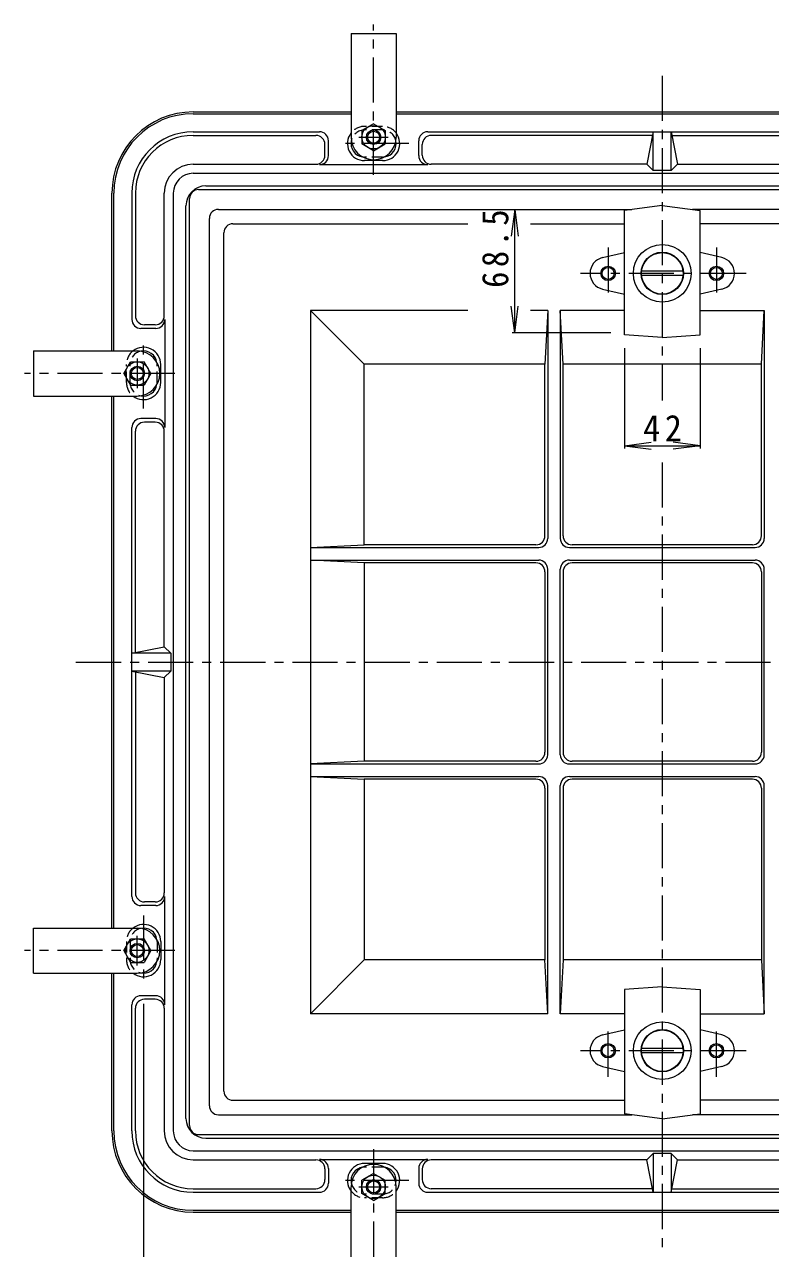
# Model space of a CAD drawing. Units: millimetres, scale not verified. Extents: x -731 to 800, y -686 to 497.
# Drawn here: x -731 to -317, y -346 to 333 of the extents above; entities that cross this region are included whole.
import ezdxf

# ---------------------------------------------------------------- set-up
doc = ezdxf.new("R2010")
doc.units = ezdxf.units.MM
doc.header["$LTSCALE"] = 5
doc.linetypes.add('CHAIN1', pattern=[8, 5, -1, 1, -1])
doc.linetypes.add('DASHED1', pattern=[1.8, 1.2, -0.6])
for name, color, linetype, lineweight in [('0-0_通り芯', 3, 'Continuous', 9), ('0-1_躯体', 2, 'Continuous', 9), ('0-2_仕上', 6, 'Continuous', 5), ('0-3_建具', 4, 'Continuous', 9), ('0-4_その他', 7, 'Continuous', 9), ('0-A', 2, 'Continuous', 9), ('0-F', 7, 'Continuous', 9)]:
    doc.layers.add(name, color=color, linetype=linetype, lineweight=lineweight)
doc.styles.add('ＭＳ ゴシック', font='')
doc.styles.get('ＭＳ ゴシック').set_extended_font_data('MS Gothic')

msp = doc.modelspace()

# ---------------------------------------------------------------- linework, layer by layer
at = {"layer": '0-0_通り芯', "linetype": 'CHAIN1'}
for p, q in [((-377.027, 304.121), (-377.027, 124.197)), ((-407.027, 209.038), (-407.027, 180.011)), ((-347.027, 209.038), (-347.027, 180.011)), ((-330.567, 194.621), (-422.315, 194.621)), ((-377.027, 89.76), (-377.027, -345.878)), ((-702.027, -20.878), (-52.027, -20.878)), ((-407.027, -250.795), (-407.027, -221.768)), ((-347.027, -250.795), (-347.027, -221.768)), ((-330.567, -236.378), (-422.315, -236.378))]:
    msp.add_line(p, q, dxfattribs=at)
at = {"layer": '0-0_通り芯'}
for p, q in [((-634.027, 241.122), (-120.027, 241.122)), ((-639.027, -277.878), (-639.027, 236.122)), ((-377.027, 232.344), (-398.027, 229.566)), ((-377.027, 232.344), (-356.027, 229.566)), ((-628.027, -266.878), (-628.027, 225.121)), ((-623.027, 230.122), (-393.827, 230.122)), ((-131.027, 230.122), (-360.227, 230.122)), ((-356.027, 160.622), (-356.027, 229.566)), ((-615.027, 222.121), (-484.84, 222.121)), ((-450.122, 222.121), (-398.027, 222.121)), ((-139.027, 222.121), (-356.027, 222.121)), ((-620.027, -258.878), (-620.027, 217.122)), ((-410.059, 203.389), (-398.027, 206.178)), ((-343.995, 203.389), (-356.027, 206.178)), ((-365.595, 195.871), (-388.459, 195.871)), ((-365.595, 193.372), (-388.459, 193.372)), ((-410.059, 185.854), (-398.027, 183.065)), ((-343.995, 185.854), (-356.027, 183.065)), ((-572.027, 174.122), (-572.027, -215.878)), ((-484.84, 174.122), (-572.027, 174.122)), ((-440.527, 174.122), (-450.122, 174.122)), ((-440.527, 174.122), (-442.027, 144.265)), ((-440.527, 174.122), (-440.527, 47.622)), ((-432.027, 144.265), (-433.527, 174.122)), ((-433.527, 174.122), (-433.527, 47.622)), ((-398.027, 174.122), (-433.527, 174.122)), ((-356.027, 174.122), (-320.527, 174.122)), ((-322.027, 144.265), (-320.527, 174.122)), ((-320.527, 174.122), (-320.527, 47.622)), ((-377.027, 159.122), (-356.027, 160.622)), ((-542.171, 44.122), (-542.171, 144.265)), ((-442.027, 49.122), (-442.027, 144.265)), ((-432.027, 49.122), (-432.027, 144.265)), ((-322.027, 144.265), (-432.027, 144.265)), ((-322.027, 49.122), (-322.027, 144.265)), ((-572.027, 42.622), (-542.171, 44.122)), ((-572.027, 42.622), (-445.527, 42.622)), ((-447.027, 44.122), (-542.171, 44.122)), ((-428.527, 42.622), (-325.527, 42.622)), ((-327.027, 44.122), (-427.027, 44.122)), ((-542.171, 34.122), (-572.027, 35.622)), ((-572.027, 35.622), (-445.527, 35.622)), ((-542.171, 34.122), (-542.171, -75.878)), ((-447.027, 34.122), (-542.171, 34.122)), ((-428.527, 35.622), (-325.527, 35.622)), ((-327.027, 34.122), (-427.027, 34.122)), ((-442.027, 29.122), (-442.027, -70.878)), ((-440.527, -72.378), (-440.527, 30.622)), ((-433.527, -72.378), (-433.527, 30.622)), ((-432.027, 29.122), (-432.027, -70.878)), ((-322.027, 29.122), (-322.027, -70.878)), ((-320.527, -72.378), (-320.527, 30.622)), ((-542.171, -75.878), (-572.027, -77.378)), ((-572.027, -77.378), (-445.527, -77.378)), ((-447.027, -75.878), (-542.171, -75.878)), ((-428.527, -77.378), (-325.527, -77.378)), ((-327.027, -75.878), (-427.027, -75.878)), ((-572.027, -84.378), (-542.171, -85.878)), ((-572.027, -84.378), (-445.527, -84.378)), ((-542.171, -85.878), (-542.171, -186.022)), ((-447.027, -85.878), (-542.171, -85.878)), ((-428.527, -84.378), (-325.527, -84.378)), ((-327.027, -85.878), (-427.027, -85.878)), ((-442.027, -90.878), (-442.027, -186.022)), ((-440.527, -215.878), (-440.527, -89.378)), ((-433.527, -215.878), (-433.527, -89.378)), ((-432.027, -90.878), (-432.027, -186.022)), ((-322.027, -90.878), (-322.027, -186.022)), ((-320.527, -215.878), (-320.527, -89.378)), ((-440.527, -215.878), (-442.027, -186.022)), ((-432.027, -186.022), (-433.527, -215.878)), ((-322.027, -186.022), (-432.027, -186.022)), ((-322.027, -186.022), (-320.527, -215.878)), ((-377.027, -200.878), (-356.027, -202.378)), ((-356.027, -202.378), (-356.027, -271.323)), ((-440.527, -215.878), (-572.027, -215.878)), ((-398.027, -215.878), (-433.527, -215.878)), ((-356.027, -215.878), (-320.527, -215.878)), ((-410.059, -227.611), (-398.027, -224.822)), ((-343.995, -227.611), (-356.027, -224.822)), ((-365.595, -235.128), (-388.459, -235.128)), ((-365.595, -237.628), (-388.459, -237.628)), ((-410.059, -245.146), (-398.027, -247.935)), ((-343.995, -245.146), (-356.027, -247.935)), ((-615.027, -263.878), (-398.027, -263.878)), ((-139.027, -263.878), (-356.027, -263.878)), ((-377.027, -274.101), (-398.027, -271.323)), ((-377.027, -274.101), (-356.027, -271.323)), ((-623.027, -271.878), (-393.827, -271.878)), ((-131.027, -271.878), (-360.227, -271.878)), ((-634.027, -282.878), (-120.027, -282.878))]:
    msp.add_line(p, q, dxfattribs=at)
for points in [[(-377.027, 159.122), (-398.027, 160.622), (-398.027, 229.566)], [(-442.027, 144.265), (-542.171, 144.265), (-572.027, 174.122)], [(-442.027, -186.022), (-542.171, -186.022), (-572.027, -215.878)], [(-377.027, -200.878), (-398.027, -202.378), (-398.027, -271.323)]]:
    msp.add_lwpolyline(points, dxfattribs=at)
for centre, radius in [((-377.027, 194.621), 16), ((-377.027, 194.621), 11.75), ((-377.027, 194.621), 11.5), ((-407.027, 194.621), 4), ((-407.027, 194.621), 3.324), ((-347.027, 194.621), 4), ((-347.027, 194.621), 3.324), ((-377.027, -236.378), 16), ((-377.027, -236.378), 11.75), ((-377.027, -236.378), 11.5), ((-407.027, -236.378), 4), ((-407.027, -236.378), 3.324), ((-347.027, -236.378), 4), ((-347.027, -236.378), 3.324)]:
    msp.add_circle(centre, radius, dxfattribs=at)
for centre, radius, start, end in [((-634.027, 236.122), 5, 90, 180), ((-623.027, 225.121), 5, 90, 180), ((-615.027, 217.122), 5, 90, 180), ((-408.027, 194.621), 9, 103.05003, 256.94966), ((-346.027, 194.621), 9, 283.05034, 76.94997), ((-447.027, 49.122), 5, 270, 0), ((-445.527, 47.622), 5, 270, 0), ((-428.527, 47.622), 5, 180, 270), ((-427.027, 49.122), 5, 180, 270), ((-327.027, 49.122), 5, 270, 0), ((-325.527, 47.622), 5, 270, 0), ((-447.027, 29.122), 5, 0, 90), ((-445.527, 30.622), 5, 0, 90), ((-428.527, 30.622), 5, 90, 180), ((-427.027, 29.122), 5, 90, 180), ((-327.027, 29.122), 5, 0, 90), ((-325.527, 30.622), 5, 0, 90), ((-447.027, -70.878), 5, 270, 0), ((-445.527, -72.378), 5, 270, 0), ((-428.527, -72.378), 5, 180, 270), ((-427.027, -70.878), 5, 180, 270), ((-327.027, -70.878), 5, 270, 0), ((-325.527, -72.378), 5, 270, 0), ((-447.027, -90.878), 5, 0, 90), ((-445.527, -89.378), 5, 0, 90), ((-428.527, -89.378), 5, 90, 180), ((-427.027, -90.878), 5, 90, 180), ((-327.027, -90.878), 5, 0, 90), ((-325.527, -89.378), 5, 0, 90), ((-408.027, -236.378), 9, 103.05034, 256.94997), ((-346.027, -236.378), 9, 283.05003, 76.94966), ((-615.027, -258.878), 5, 180, 270), ((-623.027, -266.878), 5, 180, 270), ((-634.027, -277.878), 5, 180, 270)]:
    msp.add_arc(centre, radius, start, end, dxfattribs=at)
at = {"layer": '0-1_躯体', "linetype": 'CHAIN1'}
for p, q in [((-537.027, 249.302), (-537.027, 332.621)), ((-517.527, 266.622), (-556.527, 266.622)), ((-664.527, 119.622), (-664.527, 158.622)), ((-647.208, 139.122), (-730.526, 139.122)), ((-664.527, -161.379), (-664.527, -200.378)), ((-647.208, -180.879), (-730.526, -180.879)), ((-537.027, -291.059), (-537.027, -374.378)), ((-517.527, -308.379), (-556.527, -308.379))]:
    msp.add_line(p, q, dxfattribs=at)
at = {"layer": '0-1_躯体'}
for p, q in [((-637.027, 284.121), (-549.527, 284.121)), ((-637.027, 283.122), (-549.527, 283.122)), ((-524.527, 284.121), (-229.527, 284.121)), ((-524.527, 283.122), (-229.527, 283.122)), ((-637.027, 273.122), (-567.027, 273.122)), ((-507.027, 273.122), (-247.027, 273.122)), ((-382.027, 273.122), (-385.527, 255.122)), ((-382.027, 251.592), (-382.027, 273.122)), ((-372.027, 273.122), (-368.527, 255.122)), ((-372.027, 251.592), (-372.027, 273.122)), ((-637.027, 271.121), (-569.027, 271.121)), ((-564.027, 260.121), (-564.027, 266.122)), ((-562.027, 259.901), (-562.027, 268.122)), ((-512.027, 259.901), (-512.027, 268.122)), ((-510.027, 260.121), (-510.027, 266.122)), ((-382.416, 271.121), (-505.027, 271.121)), ((-371.638, 271.121), (-249.027, 271.121)), ((-637.027, 255.122), (-569.027, 255.122)), ((-567.027, 254.901), (-507.027, 254.901)), ((-385.527, 255.122), (-505.027, 255.122)), ((-382.027, 251.592), (-385.527, 255.122)), ((-372.027, 251.592), (-382.027, 251.592)), ((-637.027, 250.122), (-117.027, 250.122)), ((-682.027, 151.622), (-682.027, 239.121)), ((-681.027, 151.622), (-681.027, 239.121)), ((-671.027, 239.122), (-671.027, 169.122)), ((-669.027, 239.122), (-669.027, 171.122)), ((-653.027, 171.122), (-653.027, 239.121)), ((-648.027, 239.121), (-648.027, -280.878)), ((-630.027, 243.122), (-124.027, 243.122)), ((-641.027, -273.878), (-641.027, 232.121)), ((-657.806, 164.122), (-666.027, 164.122)), ((-658.027, 166.122), (-664.027, 166.122)), ((-652.806, 169.122), (-652.806, 109.122)), ((-682.027, -168.379), (-682.027, 126.622)), ((-681.027, -168.379), (-681.027, 126.622)), ((-671.027, -150.879), (-671.027, 109.122)), ((-657.806, 114.122), (-666.027, 114.122)), ((-658.027, 112.122), (-664.027, 112.122)), ((-669.027, -15.489), (-669.027, 107.122)), ((-653.027, -12.378), (-653.027, 107.122)), ((-671.027, -15.878), (-653.027, -12.378)), ((-649.498, -15.878), (-653.027, -12.378)), ((-649.498, -15.878), (-671.027, -15.878)), ((-671.027, -25.878), (-653.027, -29.378)), ((-669.027, -26.267), (-669.027, -148.879)), ((-649.498, -25.878), (-653.027, -29.378)), ((-653.027, -29.378), (-653.027, -148.879)), ((-657.806, -155.878), (-666.027, -155.878)), ((-658.027, -153.878), (-664.027, -153.878)), ((-652.806, -210.879), (-652.806, -150.879)), ((-682.027, -280.878), (-682.027, -193.378)), ((-681.027, -280.878), (-681.027, -193.378)), ((-657.806, -205.878), (-666.027, -205.878)), ((-658.027, -207.879), (-664.027, -207.879)), ((-671.027, -280.878), (-671.027, -210.879)), ((-669.027, -280.878), (-669.027, -212.878)), ((-653.027, -212.878), (-653.027, -280.878)), ((-630.027, -284.878), (-124.027, -284.878)), ((-637.027, -291.878), (-117.027, -291.878)), ((-637.027, -296.878), (-569.027, -296.878)), ((-567.027, -296.658), (-507.027, -296.658)), ((-385.527, -296.878), (-505.027, -296.878)), ((-382.027, -293.349), (-385.527, -296.878)), ((-382.027, -314.878), (-385.527, -296.878)), ((-372.027, -293.349), (-382.027, -293.349)), ((-382.027, -293.349), (-382.027, -314.878)), ((-372.027, -293.349), (-372.027, -314.878)), ((-372.027, -314.878), (-368.527, -296.878)), ((-564.027, -301.878), (-564.027, -307.878)), ((-562.027, -301.658), (-562.027, -309.878)), ((-512.027, -301.658), (-512.027, -309.878)), ((-510.027, -301.878), (-510.027, -307.878)), ((-637.027, -312.878), (-569.027, -312.878)), ((-637.027, -314.878), (-567.027, -314.878)), ((-507.027, -314.878), (-247.027, -314.878)), ((-382.416, -312.878), (-505.027, -312.878)), ((-371.638, -312.878), (-249.027, -312.878)), ((-637.027, -324.878), (-549.527, -324.878)), ((-524.527, -324.878), (-229.527, -324.878)), ((-637.027, -325.878), (-549.527, -325.878)), ((-524.527, -325.878), (-229.527, -325.878))]:
    msp.add_line(p, q, dxfattribs=at)
for points in [[(-372.027, 251.592), (-368.527, 255.122), (-249.027, 255.122)], [(-649.498, -15.878), (-649.498, -25.878), (-671.027, -25.878)], [(-372.027, -293.349), (-368.527, -296.878), (-249.027, -296.878)]]:
    msp.add_lwpolyline(points, dxfattribs=at)
for centre, radius, start, end in [((-637.027, 239.121), 45, 90, 180), ((-637.027, 239.121), 44, 90, 180), ((-637.027, 239.121), 34, 90, 180), ((-567.027, 268.122), 5, 0, 90), ((-507.027, 268.122), 5, 90, 180), ((-637.027, 239.121), 32, 90, 180), ((-569.027, 266.122), 5, 0, 90), ((-505.027, 266.122), 5, 90, 180), ((-569.027, 260.121), 5, 270, 0), ((-567.027, 259.901), 5, 270, 0), ((-507.027, 259.901), 5, 180, 270), ((-505.027, 260.121), 5, 180, 270), ((-637.027, 239.121), 16, 90, 180), ((-637.027, 239.121), 11, 90, 180), ((-630.027, 232.121), 11, 90, 180), ((-664.027, 171.122), 5, 180, 270), ((-658.027, 171.122), 5, 270, 0), ((-666.027, 169.122), 5, 180, 270), ((-657.806, 169.122), 5, 270, 0), ((-666.027, 109.122), 5, 90, 180), ((-664.027, 107.122), 5, 90, 180), ((-658.027, 107.122), 5, 0, 90), ((-657.806, 109.122), 5, 0, 90), ((-664.027, -148.879), 5, 180, 270), ((-658.027, -148.879), 5, 270, 0), ((-666.027, -150.879), 5, 180, 270), ((-657.806, -150.879), 5, 270, 0), ((-666.027, -210.879), 5, 90, 180), ((-664.027, -212.878), 5, 90, 180), ((-658.027, -212.878), 5, 0, 90), ((-657.806, -210.879), 5, 0, 90), ((-630.027, -273.878), 11, 180, 270), ((-637.027, -280.878), 45, 180, 270), ((-637.027, -280.878), 44, 180, 270), ((-637.027, -280.878), 34, 180, 270), ((-637.027, -280.878), 32, 180, 270), ((-637.027, -280.878), 16, 180, 270), ((-637.027, -280.878), 11, 180, 270), ((-569.027, -301.878), 5, 0, 90), ((-567.027, -301.658), 5, 0, 90), ((-507.027, -301.658), 5, 90, 180), ((-505.027, -301.878), 5, 90, 180), ((-569.027, -307.878), 5, 270, 0), ((-567.027, -309.878), 5, 270, 0), ((-507.027, -309.878), 5, 180, 270), ((-505.027, -307.878), 5, 180, 270)]:
    msp.add_arc(centre, radius, start, end, dxfattribs=at)
at = {"layer": '0-2_仕上', "linetype": 'DASHED1'}
for p, q in [((-532.027, 276.122), (-542.027, 276.122)), ((-532.027, 274.122), (-542.027, 274.122)), ((-532.027, 259.122), (-542.027, 259.122)), ((-674.027, 134.122), (-674.027, 144.122)), ((-672.027, 134.122), (-672.027, 144.122)), ((-657.027, 134.122), (-657.027, 144.122)), ((-674.027, -175.879), (-674.027, -185.878)), ((-672.027, -175.879), (-672.027, -185.878)), ((-657.027, -175.879), (-657.027, -185.878)), ((-532.027, -300.878), (-542.027, -300.878)), ((-532.027, -315.879), (-542.027, -315.879)), ((-532.027, -317.878), (-542.027, -317.878))]:
    msp.add_line(p, q, dxfattribs=at)
at = {"layer": '0-2_仕上'}
for p, q in [((-532.027, 257.122), (-542.027, 257.122)), ((-655.027, 134.122), (-655.027, 144.122)), ((-655.027, -175.879), (-655.027, -185.878)), ((-532.027, -298.879), (-542.027, -298.879))]:
    msp.add_line(p, q, dxfattribs=at)
for centre, radius, start, end in [((-542.027, 266.621), 9.5, 142.13605, 270), ((-532.027, 266.621), 9.5, 270, 37.86557), ((-542.027, 266.621), 7.5, 168.2621, 261.7187), ((-532.027, 266.621), 7.5, 278.2813, 11.7379), ((-664.527, 144.122), 9.5, 0, 127.86395), ((-664.527, 144.122), 7.5, 8.2813, 101.7379), ((-664.527, 134.122), 9.5, 232.13443, 0), ((-664.527, 134.122), 7.5, 258.2621, 351.7187), ((-664.527, -175.879), 9.5, 0, 127.86557), ((-664.527, -175.879), 7.5, 8.2813, 101.7379), ((-664.527, -185.878), 9.5, 232.13605, 0), ((-664.527, -185.878), 7.5, 258.2621, 351.7187), ((-542.027, -308.378), 9.5, 90, 217.86395), ((-542.027, -308.378), 7.5, 98.2813, 191.7379), ((-532.027, -308.378), 9.5, 322.13443, 90), ((-532.027, -308.378), 7.5, 348.2621, 81.7187)]:
    msp.add_arc(centre, radius, start, end, dxfattribs=at)
at = {"layer": '0-2_仕上', "linetype": 'DASHED1'}
for centre, radius, start, end in [((-542.027, 266.621), 9.5, 90, 142.13605), ((-542.027, 266.621), 7.5, 90, 168.2621), ((-532.027, 266.621), 9.5, 37.86557, 90), ((-532.027, 266.621), 7.5, 11.7379, 90), ((-542.027, 266.621), 7.5, 261.7187, 270), ((-532.027, 266.621), 7.5, 270, 278.2813), ((-664.527, 144.122), 9.5, 127.86395, 180), ((-664.527, 144.122), 7.5, 101.7379, 180), ((-664.527, 144.122), 7.5, 0, 8.2813), ((-664.527, 134.122), 9.5, 180, 232.13443), ((-664.527, 134.122), 7.5, 180, 258.2621), ((-664.527, 134.122), 7.5, 351.7187, 0), ((-664.527, -175.879), 9.5, 127.86557, 180), ((-664.527, -175.879), 7.5, 101.7379, 180), ((-664.527, -175.879), 7.5, 0, 8.2813), ((-664.527, -185.878), 9.5, 180, 232.13605), ((-664.527, -185.878), 7.5, 180, 258.2621), ((-664.527, -185.878), 7.5, 351.7187, 0), ((-542.027, -308.378), 7.5, 90, 98.2813), ((-532.027, -308.378), 7.5, 81.7187, 90), ((-542.027, -308.378), 7.5, 191.7379, 270), ((-532.027, -308.378), 7.5, 270, 348.2621), ((-542.027, -308.378), 9.5, 217.86395, 270), ((-532.027, -308.378), 9.5, 270, 322.13443)]:
    msp.add_arc(centre, radius, start, end, dxfattribs=at)
at = {"layer": '0-3_建具'}
for p, q in [((-549.527, 327.621), (-524.527, 327.621)), ((-549.527, 327.621), (-549.527, 270.121)), ((-524.527, 327.621), (-524.527, 270.121)), ((-725.527, 151.622), (-725.527, 126.622)), ((-725.527, 151.622), (-668.027, 151.622)), ((-725.527, 126.622), (-668.027, 126.622)), ((-725.527, -168.379), (-668.027, -168.379)), ((-725.527, -193.378), (-725.527, -168.379)), ((-725.527, -193.378), (-668.027, -193.378)), ((-549.527, -369.378), (-549.527, -311.878)), ((-524.527, -369.378), (-524.527, -311.878))]:
    msp.add_line(p, q, dxfattribs=at)
for centre, start, end in [((-537.027, 270.121), 180, 0), ((-668.027, 139.122), 270, 90), ((-668.027, -180.878), 270, 90), ((-537.027, -311.878), 0, 180)]:
    msp.add_arc(centre, 12.5, start, end, dxfattribs=at)
at = {"layer": '0-4_その他'}
for p, q in [((-458.802, 230.122), (-460.76, 215.25)), ((-458.802, 161.622), (-458.802, 230.122)), ((-458.802, 230.122), (-456.844, 215.25)), ((-458.802, 161.622), (-460.76, 176.493)), ((-458.802, 161.622), (-456.844, 176.493)), ((-405.527, 161.622), (-460.302, 161.622)), ((-398.027, 153.122), (-398.027, 97.529)), ((-356.027, 153.122), (-356.027, 97.529)), ((-398.027, 99.029), (-383.155, 100.987)), ((-398.027, 99.029), (-356.027, 99.029)), ((-398.027, 99.029), (-383.155, 97.071)), ((-356.027, 99.029), (-370.899, 100.987)), ((-356.027, 99.029), (-370.899, 97.071))]:
    msp.add_line(p, q, dxfattribs=at)
at = {"layer": '0-A'}
for p, q in [((-537.027, 277.621), (-530.527, 273.868)), ((-530.527, 273.868), (-530.527, 266.374)), ((-537.027, 262.621), (-543.527, 266.374)), ((-537.027, 262.621), (-530.527, 266.374)), ((-660.527, 139.122), (-664.279, 145.622)), ((-675.527, 139.122), (-671.774, 132.622)), ((-660.527, 139.122), (-664.279, 132.622)), ((-671.774, 132.622), (-664.279, 132.622)), ((-675.527, -180.878), (-671.774, -174.378)), ((-671.774, -174.378), (-664.279, -174.378)), ((-660.527, -180.878), (-664.279, -174.378)), ((-660.527, -180.878), (-664.279, -187.379)), ((-537.027, -304.378), (-543.527, -308.131)), ((-537.027, -304.378), (-530.527, -308.131)), ((-530.527, -315.625), (-530.527, -308.131)), ((-537.027, -319.378), (-530.527, -315.625))]:
    msp.add_line(p, q, dxfattribs=at)
at = {"layer": '0-A', "linetype": 'CHAIN1'}
for p, q in [((-545.24, 270.121), (-528.925, 270.121)), ((-668.027, 147.334), (-668.027, 131.02)), ((-668.027, -189.091), (-668.027, -172.776)), ((-545.24, -311.878), (-528.925, -311.878))]:
    msp.add_line(p, q, dxfattribs=at)
at = {"layer": '0-A'}
for points in [[(-537.027, 277.621), (-543.527, 273.868), (-543.527, 266.374)], [(-675.527, 139.122), (-671.774, 145.622), (-664.279, 145.622)], [(-675.527, -180.878), (-671.774, -187.379), (-664.279, -187.379)], [(-537.027, -319.378), (-543.527, -315.625), (-543.527, -308.131)]]:
    msp.add_lwpolyline(points, dxfattribs=at)
for centre, radius in [((-537.027, 270.116), 6.5), ((-537.027, 270.121), 4), ((-537.027, 270.121), 3.324), ((-668.021, 139.122), 6.5), ((-668.027, 139.122), 4), ((-668.027, 139.122), 3.324), ((-668.021, -180.878), 6.5), ((-668.027, -180.878), 4), ((-668.027, -180.878), 3.324), ((-537.027, -311.873), 6.5), ((-537.027, -311.878), 4), ((-537.027, -311.878), 3.324)]:
    msp.add_circle(centre, radius, dxfattribs=at)
at = {"layer": '0-F'}
msp.add_line((-664.527, -210.378), (-664.527, -458.279), dxfattribs=at)

# ---------------------------------------------------------------- texts
at = {"layer": '0-4_その他', "color": 2, "insert": (-462.116, 186.604), "char_height": 14.66, "attachment_point": 7, "rotation": 90, "style": 'ＭＳ ゴシック'}
msp.add_mtext('\\T1.28;\\W0.9;68.5', dxfattribs=at)
at = {"layer": '0-4_その他', "color": 2, "insert": (-387.652, 101.529), "char_height": 14.66, "attachment_point": 7, "style": 'ＭＳ ゴシック'}
msp.add_mtext('\\T1.27;\\W0.95;42', dxfattribs=at)

doc.saveas('drawing.dxf')
